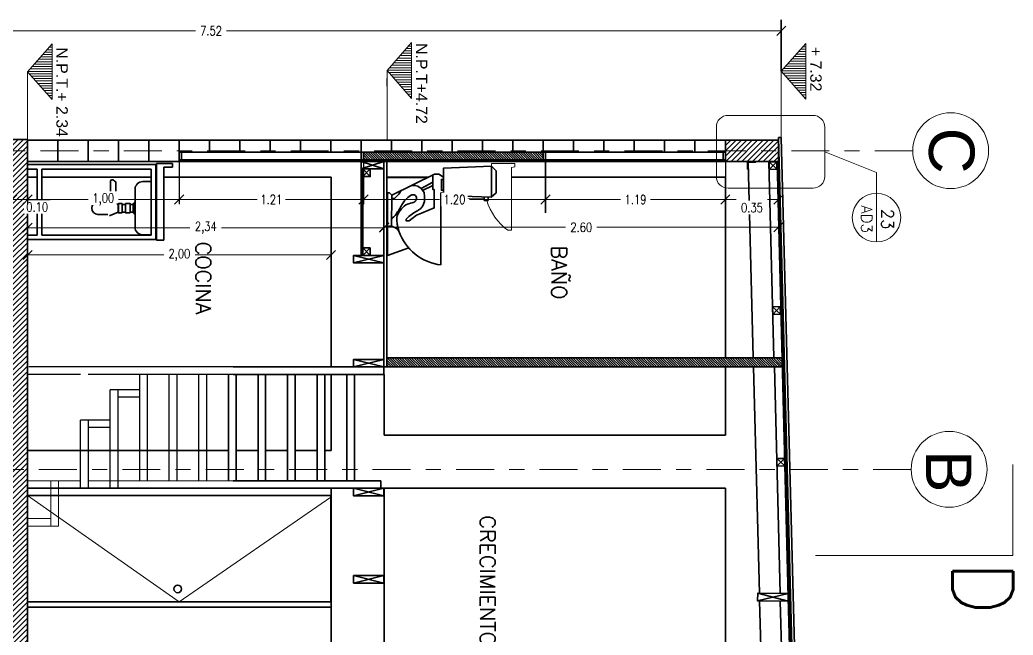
# Model space of a CAD drawing. Header units: metres. Extents: x -89 to 15, y -108 to -10.
# Drawn here: x -44.6 to -38.05, y -16.41 to -12.36 of the extents above; entities that cross this region are included whole.
import ezdxf
from ezdxf.enums import TextEntityAlignment as Align

# ---------------------------------------------------------------- set-up
doc = ezdxf.new("R2010")
doc.units = ezdxf.units.M
doc.header["$LTSCALE"] = 5
doc.header["$MEASUREMENT"] = 0
doc.linetypes.add('CENTER', pattern=[2, 1.25, -0.25, 0.25, -0.25])
doc.layers.get('0').update_dxf_attribs({"color": 30})
for name, color, linetype, lineweight in [('A-ANNO-DIMS', 3, 'Continuous', 18), ('A-ANNO-SYMB', 3, 'Continuous', 18), ('A-ANNO-TEXT', 3, 'Continuous', 18), ('A-ELEV-MBE1', 7, 'Continuous', 35), ('A-ELEV-MBE2', 4, 'Continuous', 25), ('A-SECT-MCUT', 7, 'Continuous', 35), ('A-SECT-PATT', 8, 'Continuous', 18)]:
    doc.layers.add(name, color=color, linetype=linetype, lineweight=lineweight)
doc.styles.add('E-ARIAL', font='arial.ttf')
doc.styles.add('E-ROMANS', font='romans.shx', dxfattribs={"width": 0.8})
doc.dimstyles.new('E-0050_TICK_12', dxfattribs={"dimscale": 0.001, "dimtxt": 60, "dimasz": 60, "dimexe": 30, "dimexo": 20, "dimgap": 30, "dimtad": 0, "dimzin": 0, "dimdsep": 46, "dimtxsty": 'E-ROMANS', "dimblk": 'OBLIQUE', "dimcen": 30, "dimclrd": 256, "dimclre": 256, "dimclrt": 256, "dimadec": 0, "dimazin": 0, "dimtfac": 1, "dimtmove": 1, "dimatfit": 3, "dimldrblk": 'OPEN90', "dimfxl": 1, "dimtfill": 1, "dimtolj": 1, "dimtzin": 0, "dimlwd": -1, "dimarcsym": 0})
pattern_1 = [(45, (-50.138073, -5.202707), (-0.01767767, 0.01767767), [])]

# ---------------------------------------------------------------- blocks, each defined once
blk = doc.blocks.new('_Oblique')
at = {"color": 0, "linetype": 'ByBlock', "lineweight": -2}
blk.add_line((-0.5, -0.5), (0.5, 0.5), dxfattribs=at)
blk = doc.blocks.new('*D165')
at = {"layer": 'A-ANNO-DIMS', "lineweight": -2, "transparency": 16777216}
for p, q in [((-47.0985, -12.4098), (-47.0985, -12.3998)), ((-39.5799, -12.4098), (-39.5799, -12.3998))]:
    blk.add_line(p, q, dxfattribs=at)
at = {"layer": 'A-ANNO-DIMS', "transparency": 16777216}
for p, q in [((-47.0985, -12.4298), (-43.4424, -12.4298)), ((-39.5799, -12.4298), (-43.2361, -12.4298))]:
    blk.add_line(p, q, dxfattribs=at)
at = {"layer": 'A-ANNO-DIMS', "transparency": 16777216, "xscale": 0.06, "yscale": 0.06, "zscale": 0.06, "rotation": 180}
blk.add_blockref('_Oblique', (-47.0985, -12.4298), dxfattribs=at)
at = {"layer": 'A-ANNO-DIMS', "transparency": 16777216, "xscale": 0.06, "yscale": 0.06, "zscale": 0.06}
blk.add_blockref('_Oblique', (-39.5799, -12.4298), dxfattribs=at)
at = {"layer": 'A-ANNO-DIMS', "transparency": 16777216, "insert": (-43.3392, -12.4298), "char_height": 0.06, "attachment_point": 5, "style": 'E-ROMANS', "bg_fill": 3, "box_fill_scale": 1.25, "bg_fill_color": 256, "bg_fill_true_color": 13158600, "bg_fill_transparency": 0}
blk.add_mtext('\\A1;7.52', dxfattribs=at)
blk = doc.blocks.new('_Open90')
at = {"color": 0, "linetype": 'ByBlock', "lineweight": -2}
for p, q in [((0, 0), (-1, 0)), ((-0.5, 0.5), (0, 0)), ((0, 0), (-0.5, -0.5))]:
    blk.add_line(p, q, dxfattribs=at)
blk = doc.blocks.new('*D226')
at = {"layer": 'A-ANNO-DIMS', "lineweight": -2, "transparency": 16777216}
for p, q in [((-43.5492, -13.2749), (-43.5492, -13.5714)), ((-42.3344, -13.2749), (-42.3344, -13.5714))]:
    blk.add_line(p, q, dxfattribs=at)
at = {"layer": 'A-ANNO-DIMS', "transparency": 16777216}
for p, q in [((-43.5492, -13.5414), (-43.0347, -13.5414)), ((-42.3344, -13.5414), (-42.849, -13.5414))]:
    blk.add_line(p, q, dxfattribs=at)
at = {"layer": 'A-ANNO-DIMS', "transparency": 16777216, "xscale": 0.06, "yscale": 0.06, "zscale": 0.06, "rotation": 180}
blk.add_blockref('_Oblique', (-43.5492, -13.5414), dxfattribs=at)
at = {"layer": 'A-ANNO-DIMS', "transparency": 16777216, "xscale": 0.06, "yscale": 0.06, "zscale": 0.06}
blk.add_blockref('_Oblique', (-42.3344, -13.5414), dxfattribs=at)
at = {"layer": 'A-ANNO-DIMS', "transparency": 16777216, "insert": (-42.9418, -13.5414), "char_height": 0.06, "attachment_point": 5, "style": 'E-ROMANS', "bg_fill": 3, "box_fill_scale": 1.25, "bg_fill_color": 256, "bg_fill_true_color": 13158600, "bg_fill_transparency": 0}
blk.add_mtext('\\A1;1.21', dxfattribs=at)
blk = doc.blocks.new('*D227')
at = {"layer": 'A-ANNO-DIMS', "lineweight": -2, "transparency": 16777216}
for p, q in [((-42.3344, -13.2749), (-42.3344, -13.5714)), ((-41.1344, -13.275), (-41.1344, -13.5714))]:
    blk.add_line(p, q, dxfattribs=at)
at = {"layer": 'A-ANNO-DIMS', "transparency": 16777216}
for p, q in [((-42.3344, -13.5414), (-41.8341, -13.5414)), ((-41.1344, -13.5414), (-41.6347, -13.5414))]:
    blk.add_line(p, q, dxfattribs=at)
at = {"layer": 'A-ANNO-DIMS', "transparency": 16777216, "xscale": 0.06, "yscale": 0.06, "zscale": 0.06, "rotation": 180}
blk.add_blockref('_Oblique', (-42.3344, -13.5414), dxfattribs=at)
at = {"layer": 'A-ANNO-DIMS', "transparency": 16777216, "xscale": 0.06, "yscale": 0.06, "zscale": 0.06}
blk.add_blockref('_Oblique', (-41.1344, -13.5414), dxfattribs=at)
at = {"layer": 'A-ANNO-DIMS', "transparency": 16777216, "insert": (-41.7344, -13.5414), "char_height": 0.06, "attachment_point": 5, "style": 'E-ROMANS', "bg_fill": 3, "box_fill_scale": 1.25, "bg_fill_color": 256, "bg_fill_true_color": 13158600, "bg_fill_transparency": 0}
blk.add_mtext('\\A1;1.20', dxfattribs=at)
blk = doc.blocks.new('*D228')
at = {"layer": 'A-ANNO-DIMS', "lineweight": -2, "transparency": 16777216}
for p, q in [((-41.1344, -13.275), (-41.1344, -13.5714)), ((-39.9484, -13.2764), (-39.9484, -13.5714))]:
    blk.add_line(p, q, dxfattribs=at)
at = {"layer": 'A-ANNO-DIMS', "transparency": 16777216}
for p, q in [((-41.1344, -13.5414), (-40.64, -13.5414)), ((-39.9484, -13.5414), (-40.4429, -13.5414))]:
    blk.add_line(p, q, dxfattribs=at)
at = {"layer": 'A-ANNO-DIMS', "transparency": 16777216, "xscale": 0.06, "yscale": 0.06, "zscale": 0.06, "rotation": 180}
blk.add_blockref('_Oblique', (-41.1344, -13.5414), dxfattribs=at)
at = {"layer": 'A-ANNO-DIMS', "transparency": 16777216, "xscale": 0.06, "yscale": 0.06, "zscale": 0.06}
blk.add_blockref('_Oblique', (-39.9484, -13.5414), dxfattribs=at)
at = {"layer": 'A-ANNO-DIMS', "transparency": 16777216, "insert": (-40.5414, -13.5414), "char_height": 0.06, "attachment_point": 5, "style": 'E-ROMANS', "bg_fill": 3, "box_fill_scale": 1.25, "bg_fill_color": 256, "bg_fill_true_color": 13158600, "bg_fill_transparency": 0}
blk.add_mtext('\\A1;1.19', dxfattribs=at)
blk = doc.blocks.new('*D229')
at = {"layer": 'A-ANNO-DIMS', "lineweight": -2, "transparency": 16777216}
for p, q in [((-39.9484, -13.2764), (-39.9484, -13.5714)), ((-39.5984, -13.3101), (-39.5984, -13.5714))]:
    blk.add_line(p, q, dxfattribs=at)
at = {"layer": 'A-ANNO-DIMS', "transparency": 16777216}
for p, q in [((-39.9484, -13.5414), (-39.8766, -13.5414)), ((-39.5984, -13.5414), (-39.6703, -13.5414))]:
    blk.add_line(p, q, dxfattribs=at)
at = {"layer": 'A-ANNO-DIMS', "transparency": 16777216, "xscale": 0.06, "yscale": 0.06, "zscale": 0.06, "rotation": 180}
blk.add_blockref('_Oblique', (-39.9484, -13.5414), dxfattribs=at)
at = {"layer": 'A-ANNO-DIMS', "transparency": 16777216, "xscale": 0.06, "yscale": 0.06, "zscale": 0.06}
blk.add_blockref('_Oblique', (-39.5984, -13.5414), dxfattribs=at)
at = {"layer": 'A-ANNO-DIMS', "transparency": 16777216, "insert": (-39.7734, -13.5946), "char_height": 0.06, "attachment_point": 5, "style": 'E-ROMANS', "bg_fill": 3, "box_fill_scale": 1.25, "bg_fill_color": 256, "bg_fill_true_color": 13158600, "bg_fill_transparency": 0}
blk.add_mtext('\\A1;0.35', dxfattribs=at)
blk = doc.blocks.new('*D230')
at = {"layer": 'A-ANNO-DIMS', "lineweight": -2, "transparency": 16777216}
for p, q in [((-44.6492, -13.315), (-44.6492, -13.5714)), ((-44.5492, -13.315), (-44.5492, -13.5714))]:
    blk.add_line(p, q, dxfattribs=at)
at = {"layer": 'A-ANNO-DIMS', "transparency": 16777216}
blk.add_line((-44.6492, -13.5414), (-44.5492, -13.5414), dxfattribs=at)
at = {"layer": 'A-ANNO-DIMS', "transparency": 16777216, "xscale": 0.06, "yscale": 0.06, "zscale": 0.06, "rotation": 180}
blk.add_blockref('_Oblique', (-44.6492, -13.5414), dxfattribs=at)
at = {"layer": 'A-ANNO-DIMS', "transparency": 16777216, "insert": (-44.4848, -13.5903), "char_height": 0.06, "attachment_point": 5, "style": 'E-ROMANS', "bg_fill": 3, "box_fill_scale": 1.25, "bg_fill_color": 256, "bg_fill_true_color": 13158600, "bg_fill_transparency": 0}
blk.add_mtext('\\A1;0.10', dxfattribs=at)
at = {"layer": 'A-ANNO-DIMS', "transparency": 16777216, "xscale": 0.06, "yscale": 0.06, "zscale": 0.06}
blk.add_blockref('_Oblique', (-44.5492, -13.5414), dxfattribs=at)
blk = doc.blocks.new('*D231')
at = {"layer": 'A-ANNO-DIMS', "lineweight": -2, "transparency": 16777216}
for p, q in [((-44.5492, -13.315), (-44.5492, -13.5714)), ((-43.5492, -13.3101), (-43.5492, -13.5714))]:
    blk.add_line(p, q, dxfattribs=at)
at = {"layer": 'A-ANNO-DIMS', "transparency": 16777216}
for p, q in [((-44.5492, -13.5414), (-44.1489, -13.5414)), ((-43.5492, -13.5414), (-43.9495, -13.5414))]:
    blk.add_line(p, q, dxfattribs=at)
at = {"layer": 'A-ANNO-DIMS', "transparency": 16777216, "xscale": 0.06, "yscale": 0.06, "zscale": 0.06, "rotation": 180}
blk.add_blockref('_Oblique', (-44.5492, -13.5414), dxfattribs=at)
at = {"layer": 'A-ANNO-DIMS', "transparency": 16777216, "xscale": 0.06, "yscale": 0.06, "zscale": 0.06}
blk.add_blockref('_Oblique', (-43.5492, -13.5414), dxfattribs=at)
at = {"layer": 'A-ANNO-DIMS', "transparency": 16777216, "insert": (-44.0492, -13.5414), "char_height": 0.06, "attachment_point": 5, "style": 'E-ROMANS', "bg_fill": 3, "box_fill_scale": 1.25, "bg_fill_color": 256, "bg_fill_true_color": 13158600, "bg_fill_transparency": 0}
blk.add_mtext('\\A1;1,00', dxfattribs=at)
blk = doc.blocks.new('*D233')
at = {"layer": 'A-ANNO-DIMS', "lineweight": -2, "transparency": 16777216}
for p, q in [((-44.5492, -15.075), (-44.5492, -13.6978)), ((-42.1979, -15.075), (-42.1979, -13.6978))]:
    blk.add_line(p, q, dxfattribs=at)
at = {"layer": 'A-ANNO-DIMS', "transparency": 16777216}
for p, q in [((-44.5492, -13.7278), (-43.4778, -13.7278)), ((-42.1979, -13.7278), (-43.2692, -13.7278))]:
    blk.add_line(p, q, dxfattribs=at)
at = {"layer": 'A-ANNO-DIMS', "transparency": 16777216, "xscale": 0.06, "yscale": 0.06, "zscale": 0.06, "rotation": 180}
blk.add_blockref('_Oblique', (-44.5492, -13.7278), dxfattribs=at)
at = {"layer": 'A-ANNO-DIMS', "transparency": 16777216, "xscale": 0.06, "yscale": 0.06, "zscale": 0.06}
blk.add_blockref('_Oblique', (-42.1979, -13.7278), dxfattribs=at)
at = {"layer": 'A-ANNO-DIMS', "transparency": 16777216, "insert": (-43.3735, -13.7278), "char_height": 0.06, "attachment_point": 5, "style": 'E-ROMANS', "bg_fill": 3, "box_fill_scale": 1.25, "bg_fill_color": 256, "bg_fill_true_color": 13158600, "bg_fill_transparency": 0}
blk.add_mtext('\\A1;2,34', dxfattribs=at)
blk = doc.blocks.new('*D234')
at = {"layer": 'A-ANNO-DIMS', "lineweight": -2, "transparency": 16777216}
for p, q in [((-39.5989, -13.6805), (-39.5989, -13.7543)), ((-42.1979, -13.7078), (-42.1979, -13.6943))]:
    blk.add_line(p, q, dxfattribs=at)
at = {"layer": 'A-ANNO-DIMS', "transparency": 16777216}
for p, q in [((-42.1979, -13.7243), (-41.0015, -13.7243)), ((-39.5989, -13.7243), (-40.7952, -13.7243))]:
    blk.add_line(p, q, dxfattribs=at)
at = {"layer": 'A-ANNO-DIMS', "transparency": 16777216, "xscale": 0.06, "yscale": 0.06, "zscale": 0.06, "rotation": 180}
blk.add_blockref('_Oblique', (-42.1979, -13.7243), dxfattribs=at)
at = {"layer": 'A-ANNO-DIMS', "transparency": 16777216, "xscale": 0.06, "yscale": 0.06, "zscale": 0.06}
blk.add_blockref('_Oblique', (-39.5989, -13.7243), dxfattribs=at)
at = {"layer": 'A-ANNO-DIMS', "transparency": 16777216, "insert": (-40.8984, -13.7243), "char_height": 0.06, "attachment_point": 5, "style": 'E-ROMANS', "bg_fill": 3, "box_fill_scale": 1.25, "bg_fill_color": 256, "bg_fill_true_color": 13158600, "bg_fill_transparency": 0}
blk.add_mtext('\\A1;2.60', dxfattribs=at)
blk = doc.blocks.new('*D236')
at = {"layer": 'A-ANNO-DIMS', "lineweight": -2, "transparency": 16777216}
for p, q in [((-44.5478, -14.0172), (-44.5478, -13.8771)), ((-42.5478, -14.0172), (-42.5478, -13.8771))]:
    blk.add_line(p, q, dxfattribs=at)
at = {"layer": 'A-ANNO-DIMS', "transparency": 16777216}
for p, q in [((-44.5478, -13.9071), (-43.651, -13.9071)), ((-42.5478, -13.9071), (-43.4447, -13.9071))]:
    blk.add_line(p, q, dxfattribs=at)
at = {"layer": 'A-ANNO-DIMS', "transparency": 16777216, "xscale": 0.06, "yscale": 0.06, "zscale": 0.06, "rotation": 180}
blk.add_blockref('_Oblique', (-44.5478, -13.9071), dxfattribs=at)
at = {"layer": 'A-ANNO-DIMS', "transparency": 16777216, "xscale": 0.06, "yscale": 0.06, "zscale": 0.06}
blk.add_blockref('_Oblique', (-42.5478, -13.9071), dxfattribs=at)
at = {"layer": 'A-ANNO-DIMS', "transparency": 16777216, "insert": (-43.5478, -13.9071), "char_height": 0.06, "attachment_point": 5, "style": 'E-ROMANS', "bg_fill": 3, "box_fill_scale": 1.25, "bg_fill_color": 256, "bg_fill_true_color": 13158600, "bg_fill_transparency": 0}
blk.add_mtext('\\A1;2,00', dxfattribs=at)

msp = doc.modelspace()

# ---------------------------------------------------------------- hatches: boundary and pattern name
at = {"layer": 'A-SECT-PATT'}
h = msp.add_hatch(dxfattribs=at)
h.set_pattern_fill('ANSI31', color=256, scale=0.005, angle=135, style=0)
h.set_pattern_definition([(180, (-176.21446, -217.182815), (-3e-17, -0.015875), [])])
h.paths.add_polyline_path([(-44.3871, -12.5155), (-44.5494, -12.6995), (-44.3871, -12.8835)])
h = msp.add_hatch(dxfattribs=at)
h.set_pattern_fill('ANSI31', color=256, scale=0.005, angle=135, style=0)
h.set_pattern_definition([(180, (-173.844156, -217.17448), (-4e-17, -0.015875), [])])
h.paths.add_polyline_path([(-42.0168, -12.5071), (-42.1791, -12.6911), (-42.0168, -12.8751)])
h = msp.add_hatch(dxfattribs=at)
h.set_pattern_fill('ANSI31', color=256, scale=0.005, angle=135, style=0)
h.set_pattern_definition([(180, (-171.245206, -217.179801), (-3e-17, -0.015875), [])])
h.paths.add_polyline_path([(-39.4179, -12.5124), (-39.5802, -12.6964), (-39.4179, -12.8804)])
h = msp.add_hatch(dxfattribs=at)
h.set_pattern_fill('ANSI31', color=256, scale=0.2, style=0)
h.set_pattern_definition(pattern_1)
h.paths.add_polyline_path([(-44.5492, -13.145), (-44.8985, -13.145), (-44.8985, -13.295), (-44.6492, -13.295), (-44.6492, -19.045), (-44.8985, -19.045), (-44.8985, -19.195), (-44.5492, -19.195)])
h = msp.add_hatch(dxfattribs=at)
h.set_pattern_fill('ANSI31', color=256, scale=0.2, style=0)
h.set_pattern_definition(pattern_1)
h.paths.add_polyline_path([(-39.5984, -13.1501), (-39.9484, -13.1501), (-39.9484, -13.2549), (-39.9483, -13.2799), (-39.9484, -13.2799), (-39.9484, -13.2901), (-39.5984, -13.2901)])
h = msp.add_hatch(dxfattribs=at)
h.set_pattern_fill('ANSI31', color=256, scale=0.0035, style=0)
h.set_pattern_definition([(315, (-68.340284, 10.93473), (0.007857724, 0.007857724), [])])
h.paths.add_polyline_path([(-41.1496, -13.2799), (-41.1494, -13.2299), (-42.3344, -13.2299), (-42.3344, -13.2799)])
h = msp.add_hatch(dxfattribs=at)
h.set_pattern_fill('ANSI31', color=256, scale=0.09, style=0)
h.set_pattern_definition([(315, (-0.001412, 67.955906), (0.0079549513, 0.0079549513), [])])
h.paths.add_polyline_path([(-42.1792, -14.585), (-42.1792, -14.645), (-39.5733, -14.645), (-39.5749, -14.585)])

# ---------------------------------------------------------------- linework, layer by layer
at = {"layer": 'A-ANNO-SYMB'}
for p, q in [((-39.2938, -13.2273), (-38.9526, -13.3642)), ((-41.491, -13.305), (-41.4911, -13.3211)), ((-41.3373, -13.3045), (-41.491, -13.305)), ((-41.3592, -13.3302), (-41.3363, -13.3267)), ((-41.3592, -13.7441), (-41.3592, -13.3302)), ((-41.3363, -13.3267), (-41.3373, -13.3045)), ((-38.9526, -13.3642), (-38.9526, -13.5011)), ((-41.8236, -13.5191), (-41.7815, -13.5169)), ((-41.7815, -13.5169), (-41.6143, -13.5363)), ((-41.6143, -13.5363), (-41.5386, -13.5363)), ((-38.9526, -13.8211), (-38.9526, -13.5011)), ((-41.3821, -13.7441), (-41.3592, -13.7441))]:
    msp.add_line(p, q, dxfattribs=at)
at = {"layer": 'A-ANNO-SYMB', "ltscale": 0.2}
for q in [(-38.054, -15.2887), (-39.354, -15.8887)]:
    msp.add_line((-38.054, -15.8887), q, dxfattribs=at)
at = {"layer": 'A-ANNO-SYMB', "ltscale": 0.003}
for p, q in [((-44.1992, -15.395), (-44.5492, -15.395)), ((-44.3942, -15.695), (-44.3942, -15.395)), ((-44.3442, -15.395), (-44.3442, -15.695)), ((-43.1942, -15.395), (-44.1492, -15.395)), ((-44.0042, -15.395), (-44.1492, -15.395)), ((-44.3942, -15.645), (-44.5492, -15.645)), ((-44.3442, -15.695), (-44.5492, -15.695))]:
    msp.add_line(p, q, dxfattribs=at)
at = {"layer": 'A-ANNO-SYMB'}
for points in [[(-44.5493, -12.6993), (-44.387, -12.5153), (-44.387, -12.8833)], [(-42.179, -12.6909), (-42.0167, -12.5069), (-42.0167, -12.8749)], [(-39.58, -12.6963), (-39.4177, -12.5123), (-39.4177, -12.8803)]]:
    msp.add_lwpolyline(points, close=True, dxfattribs=at)
for points in [[(-44.5492, -13.1501), (-44.5492, -13.1501), (-44.5493, -12.6993), (-44.5493, -12.6993)], [(-42.1791, -13.1501), (-42.1791, -13.1501), (-42.179, -12.6909), (-42.1794, -12.7944)], [(-39.58, -12.6963), (-39.58, -12.6963), (-39.5799, -12.8548), (-39.5801, -13.1759)]]:
    msp.add_lwpolyline(points, dxfattribs=at)
at = {"layer": 'A-ANNO-SYMB', "ltscale": 0.003}
msp.add_lwpolyline([(-39.2938, -13.0646), (-39.2938, -13.39, -0.414214), (-39.371, -13.4672), (-39.931, -13.4672, -0.414214), (-40.0082, -13.39), (-40.0082, -13.0646, -0.414214), (-39.931, -12.9874), (-39.371, -12.9874, -0.414214)], format="xyb", close=True, dxfattribs=at)
at = {"layer": 'A-ANNO-SYMB', "linetype": 'CENTER', "ltscale": 0.04}
for points in [[(-38.7137, -13.22), (-49.2689, -13.22)], [(-38.7237, -15.32), (-49.2689, -15.32)]]:
    msp.add_lwpolyline(points, dxfattribs=at)
at = {"layer": 'A-ANNO-SYMB', "ltscale": 0.003}
msp.add_lwpolyline([(-42.5492, -15.5029), (-43.5492, -16.1929), (-44.5492, -15.4929)], dxfattribs=at)
at = {"layer": 'A-ANNO-SYMB'}
for centre, radius in [((-38.4637, -13.22), 0.25), ((-38.9526, -13.6611), 0.16), ((-38.4737, -15.32), 0.25)]:
    msp.add_circle(centre, radius, dxfattribs=at)
msp.add_arc((-41.1631, -13.4411), 0.3738, 196.50513, 234.14403, dxfattribs=at)
at = {"layer": 'A-ELEV-MBE1'}
for p, q in [((-43.5492, -13.1501), (-43.5492, -13.2001)), ((-43.5492, -13.2901), (-43.5492, -13.1501)), ((-43.5492, -13.1501), (-40.5492, -13.1501)), ((-43.5492, -13.2901), (-43.5492, -13.1501)), ((-43.3492, -13.2299), (-43.3492, -13.1501)), ((-43.3492, -13.1501), (-43.3492, -13.2299)), ((-43.1492, -13.1501), (-43.1492, -13.2299)), ((-42.9492, -13.2299), (-42.9492, -13.1501)), ((-42.7492, -13.1952), (-42.7492, -13.1501)), ((-42.7492, -13.1501), (-42.7492, -13.2299)), ((-42.5492, -13.1501), (-42.5492, -13.1952)), ((-42.5492, -13.2299), (-42.5492, -13.1501)), ((-42.3492, -13.1501), (-42.3492, -13.2299)), ((-42.1492, -13.2299), (-42.1492, -13.1501)), ((-41.9492, -13.2299), (-41.9492, -13.1501)), ((-41.9492, -13.1501), (-41.9492, -13.2299)), ((-41.7492, -13.2299), (-41.7492, -13.1501)), ((-41.5492, -13.2299), (-41.5492, -13.1501)), ((-41.3492, -13.1501), (-41.3492, -13.2299)), ((-41.1494, -13.1501), (-41.1494, -13.2299)), ((-40.9492, -13.1501), (-40.9492, -13.2299)), ((-40.9492, -13.2299), (-40.9492, -13.1501)), ((-40.7492, -13.1501), (-40.7492, -13.2299)), ((-40.7492, -13.2299), (-40.7492, -13.1501)), ((-40.5492, -13.2299), (-40.5492, -13.1499)), ((-40.5492, -13.1499), (-40.3492, -13.1499)), ((-40.5492, -13.1501), (-40.5492, -13.1901)), ((-40.5492, -13.1952), (-40.5492, -13.1501)), ((-40.3492, -13.1499), (-40.3492, -13.2299)), ((-40.3492, -13.1952), (-40.3492, -13.1499)), ((-40.3492, -13.1499), (-40.1492, -13.1499)), ((-40.1492, -13.1499), (-39.9484, -13.1499)), ((-40.1492, -13.1499), (-40.1492, -13.2299)), ((-39.5801, -13.133), (-39.5981, -13.1334)), ((-39.5981, -13.1334), (-39.4409, -19.1839)), ((-39.5801, -13.133), (-39.4229, -19.1835)), ((-43.5492, -13.2299), (-41.1494, -13.2299)), ((-43.5492, -13.2299), (-43.5492, -13.2799)), ((-43.5492, -13.2799), (-39.9486, -13.2799)), ((-43.1492, -13.2901), (-43.5492, -13.2901)), ((-43.5344, -13.2299), (-43.5344, -13.2799)), ((-43.3492, -13.2799), (-43.3492, -13.2901)), ((-43.1492, -13.2799), (-43.1492, -13.2901)), ((-42.9492, -13.2901), (-43.1492, -13.2901)), ((-42.9492, -13.2799), (-42.9492, -13.2901)), ((-42.7492, -13.2901), (-42.9492, -13.2901)), ((-42.7492, -13.2799), (-42.7492, -13.2901)), ((-42.5492, -13.2901), (-42.7492, -13.2901)), ((-42.5492, -13.2799), (-42.5492, -13.2901)), ((-41.1492, -13.2901), (-42.5492, -13.2901)), ((-42.3494, -13.2299), (-42.3494, -13.2799)), ((-42.3494, -13.2799), (-42.3494, -13.2901)), ((-42.3344, -13.2299), (-42.3344, -13.2799)), ((-42.1992, -14.695), (-42.1992, -13.2901)), ((-42.1792, -13.2901), (-42.1992, -13.2901)), ((-42.1792, -14.645), (-42.1792, -13.2901)), ((-42.1493, -13.2799), (-42.1493, -13.2901)), ((-41.9492, -13.2799), (-41.9492, -13.2901)), ((-41.7492, -13.2799), (-41.7492, -13.2901)), ((-41.5492, -13.2799), (-41.5492, -13.2901)), ((-41.3492, -13.2799), (-41.3492, -13.2901)), ((-41.1494, -13.2299), (-39.9486, -13.2299)), ((-41.1494, -13.2299), (-41.1494, -13.2799)), ((-41.1494, -13.2799), (-41.1494, -13.2901)), ((-40.9492, -13.2901), (-41.1492, -13.2901)), ((-41.1344, -13.23), (-41.1344, -13.2799)), ((-41.1344, -13.2799), (-41.1344, -13.6293)), ((-40.9492, -13.2901), (-40.9492, -13.2799)), ((-40.9492, -13.2799), (-40.9492, -13.2901)), ((-40.7492, -13.2901), (-40.9492, -13.2901)), ((-40.7492, -13.2901), (-40.7492, -13.2799)), ((-40.1492, -13.2901), (-40.7492, -13.2901)), ((-40.3492, -13.2799), (-40.3492, -13.2901)), ((-40.1492, -13.2901), (-39.9483, -13.2902)), ((-39.9636, -13.23), (-39.9633, -13.28)), ((-39.9486, -13.2299), (-39.9483, -13.2799)), ((-39.5984, -13.2912), (-39.5984, -13.2901)), ((-43.7035, -13.3107), (-44.5492, -13.3107)), ((-44.4848, -13.3407), (-44.5492, -13.3407)), ((-44.4848, -13.7762), (-44.4848, -13.3407)), ((-44.4548, -13.7762), (-44.4548, -13.3407)), ((-43.7335, -13.3407), (-44.4548, -13.3407)), ((-43.7335, -13.7762), (-43.7335, -13.3407)), ((-43.7035, -13.8062), (-43.7035, -13.3107)), ((-43.6992, -13.809), (-43.6992, -13.3043)), ((-43.5931, -13.3043), (-43.6992, -13.3043)), ((-43.6492, -13.3293), (-43.5931, -13.3293)), ((-43.5931, -13.3293), (-43.6492, -13.3293)), ((-43.6492, -13.809), (-43.6492, -13.3293)), ((-43.5931, -13.3043), (-43.5931, -13.3293)), ((-42.3494, -13.3401), (-42.3494, -13.91)), ((-42.3394, -13.3401), (-42.3394, -13.91)), ((-41.4904, -13.3211), (-41.4904, -13.5251)), ((-39.7993, -13.341), (-39.8023, -13.341)), ((-39.7984, -13.2958), (-39.7651, -14.5816)), ((-39.749, -13.2958), (-39.7984, -13.2958)), ((-39.7523, -13.291), (-39.7523, -13.294)), ((-39.5984, -13.2912), (-39.749, -13.2921)), ((-39.749, -13.2921), (-39.749, -13.2958)), ((-39.6621, -13.2945), (-39.6287, -14.5828)), ((-44.5492, -13.395), (-44.4848, -13.395)), ((-44.4548, -13.395), (-43.7335, -13.395)), ((-44.0015, -13.5523), (-44.0015, -13.4164)), ((-43.7035, -13.395), (-43.6992, -13.395)), ((-43.6492, -13.395), (-42.5478, -13.395)), ((-42.5478, -14.645), (-42.5478, -13.395)), ((-42.1792, -13.395), (-41.9086, -13.395)), ((-41.9129, -13.3972), (-42.1792, -13.3972)), ((-41.8071, -13.395), (-41.8068, -13.395)), ((-41.3592, -13.395), (-39.9484, -13.395)), ((-39.9484, -14.585), (-39.9484, -13.395)), ((-43.9667, -13.5675), (-43.9667, -13.4242)), ((-41.539, -13.5473), (-41.5382, -13.5247)), ((-41.5114, -13.5473), (-41.539, -13.5473)), ((-41.5114, -13.5257), (-41.5114, -13.5473)), ((-44.0197, -13.5581), (-44.0849, -13.5581)), ((-43.9515, -13.6241), (-43.9515, -13.5741)), ((-43.9515, -13.5741), (-43.9496, -13.5741)), ((-43.9254, -13.5741), (-43.9023, -13.5741)), ((-43.8719, -13.5741), (-43.8523, -13.5741)), ((-44.0197, -13.64), (-44.0849, -13.64)), ((-43.9515, -13.6241), (-43.9496, -13.6241)), ((-43.9254, -13.6241), (-43.9023, -13.6241)), ((-43.8719, -13.6241), (-43.8523, -13.6241)), ((-44.4848, -13.7762), (-44.5492, -13.7762)), ((-43.7035, -13.8062), (-44.5492, -13.8062)), ((-43.7335, -13.7762), (-44.4548, -13.7762)), ((-43.6492, -13.809), (-43.6992, -13.809)), ((-42.1792, -14.585), (-39.5749, -14.585)), ((-42.2192, -14.645), (-43.1942, -14.645)), ((-42.1992, -14.695), (-42.1992, -14.645)), ((-42.1992, -14.645), (-42.1792, -14.645)), ((-42.1792, -14.645), (-39.5733, -14.645)), ((-39.9484, -15.095), (-39.9484, -14.645)), ((-39.7634, -14.6463), (-39.7247, -16.1371)), ((-39.6257, -14.6427), (-39.5869, -16.1383)), ((-43.2242, -15.395), (-43.2242, -14.695)), ((-42.1992, -14.695), (-43.1942, -14.695)), ((-43.1742, -14.695), (-43.1742, -15.395)), ((-43.0292, -15.395), (-43.0292, -14.695)), ((-42.9792, -14.695), (-42.9792, -15.395)), ((-42.8342, -15.395), (-42.8342, -14.695)), ((-42.7842, -14.695), (-42.7842, -15.395)), ((-42.6392, -15.395), (-42.6392, -14.695)), ((-42.5892, -14.695), (-42.5892, -15.395)), ((-42.5478, -15.195), (-42.5478, -14.695)), ((-42.4442, -15.395), (-42.4442, -14.695)), ((-42.3942, -14.695), (-42.3942, -15.395)), ((-42.1979, -15.095), (-42.1979, -14.695)), ((-42.2192, -15.445), (-44.5485, -15.445)), ((-42.2192, -15.395), (-43.1942, -15.395)), ((-42.5479, -18.845), (-42.5478, -15.445)), ((-42.2192, -15.445), (-42.2192, -15.395)), ((-42.1979, -15.4447), (-42.1979, -16.0447)), ((-42.1979, -18.845), (-42.1979, -15.445)), ((-39.9484, -18.845), (-39.9484, -15.445)), ((-42.5492, -15.4929), (-44.5492, -15.4929)), ((-44.4492, -15.4929), (-42.5478, -15.4929)), ((-42.5492, -16.1929), (-42.5492, -15.4929)), ((-44.5492, -16.1929), (-42.5492, -16.1929)), ((-44.5492, -16.2279), (-42.5478, -16.2279)), ((-44.4492, -16.1929), (-42.5478, -16.1929)), ((-39.7234, -16.1871), (-39.6474, -19.0454)), ((-39.5867, -16.1883), (-39.5108, -19.1189))]:
    msp.add_line(p, q, dxfattribs=at)
for points in [[(-40.5492, -13.2901), (-40.5492, -13.2799)], [(-40.1492, -13.2799), (-40.1492, -13.2901), (-40.1492, -13.2901), (-40.1492, -13.2901)], [(-41.8236, -13.9729), (-41.8236, -13.4985), (-41.8075, -13.4985), (-41.8075, -13.5153), (-41.4918, -13.5264), (-41.4601, -13.498), (-41.4601, -13.3522), (-41.4904, -13.3211), (-41.8068, -13.3356), (-41.8068, -13.4985)], [(-39.7523, -13.291), (-39.8023, -13.291), (-39.8023, -13.341), (-39.8023, -13.341)], [(-39.7523, -13.294), (-39.7993, -13.294), (-39.7993, -13.341)], [(-41.8068, -13.3952), (-41.8365, -13.3738), (-41.8657, -13.3738), (-42.1479, -13.5133)], [(-41.8766, -13.3792), (-41.8766, -13.4762), (-41.8681, -13.4762), (-41.8681, -13.597), (-41.9513, -13.6317), (-41.9839, -13.6456), (-42.0138, -13.6671), (-42.0339, -13.6817), (-42.0533, -13.6817), (-42.0533, -13.6713), (-42.0353, -13.6539), (-42.0034, -13.6289), (-41.9763, -13.6137), (-41.9562, -13.6005), (-41.943, -13.5824), (-41.9319, -13.5553), (-41.9319, -13.522), (-41.9347, -13.4963), (-41.9541, -13.4699), (-41.977, -13.454), (-41.9957, -13.4491), (-42.0179, -13.4491)], [(-41.8068, -13.4088), (-41.8209, -13.4088), (-41.8209, -13.481), (-41.8068, -13.481)], [(-43.6992, -13.4237), (-43.7035, -13.4237)], [(-42.085, -13.4822), (-42.1019, -13.5053), (-42.1185, -13.5234), (-42.1292, -13.535), (-42.1482, -13.535)], [(-41.8766, -13.4277), (-41.9541, -13.4699)], [(-41.8766, -13.4498), (-41.9444, -13.4831)], [(-43.9515, -13.5741), (-44.003, -13.5517), (-44.0077, -13.5517), (-44.0077, -13.5517)], [(-42.1506, -13.7186), (-42.1479, -13.5133), (-42.163, -13.498), (-42.1751, -13.4972), (-42.1751, -13.9111), (-42.0356, -13.8609)], [(-43.8454, -13.5671), (-43.8523, -13.57), (-43.8523, -13.5991)], [(-43.8454, -13.6311), (-43.8523, -13.6281), (-43.8523, -13.5991)], [(-43.9515, -13.6241), (-44.003, -13.6465), (-44.0077, -13.6465), (-44.0077, -13.6465)], [(-43.7035, -13.7741), (-43.6992, -13.7741)], [(-42.1979, -15.095), (-39.9484, -15.095)], [(-44.5492, -15.195), (-43.2242, -15.195)], [(-43.1742, -15.195), (-43.0292, -15.195)], [(-42.9792, -15.195), (-42.8342, -15.195)], [(-42.7842, -15.195), (-42.6392, -15.195)], [(-42.5892, -15.195), (-42.5479, -15.195)], [(-42.5479, -15.445), (-44.5492, -15.445)], [(-39.9484, -15.445), (-42.1979, -15.445)]]:
    msp.add_lwpolyline(points, dxfattribs=at)
msp.add_lwpolyline([(-43.7335, -13.4237), (-43.7897, -13.4237, 0.414214), (-43.8397, -13.4737), (-43.8397, -13.7241, 0.414214), (-43.7897, -13.7741), (-43.7335, -13.7741)], format="xyb", dxfattribs=at)
for points in [[(-43.9254, -13.6296), (-43.9254, -13.5685), (-43.9496, -13.5685), (-43.9496, -13.6296)], [(-43.8719, -13.6296), (-43.8719, -13.5685), (-43.9023, -13.5685), (-43.9023, -13.6296)], [(-43.8397, -13.6365), (-43.8397, -13.5617), (-43.8454, -13.5617), (-43.8454, -13.6365)]]:
    msp.add_lwpolyline(points, close=True, dxfattribs=at)
msp.add_circle((-43.5585, -16.1079), 0.025, dxfattribs=at)
for centre, radius, start, end in [((-44.0849, -13.5991), 0.0409, 90, 270), ((-42.1614, -13.7903), 0.0725, 33.48992, 100.9468), ((-41.7812, -13.6361), 0.3395, 199.66707, 262.82982)]:
    msp.add_arc(centre, radius, start, end, dxfattribs=at)
msp.add_open_spline([(-43.9667, -13.4242), (-43.9736, -13.424), (-43.9843, -13.4064), (-43.9963, -13.4122), (-44.0015, -13.4164)], degree=3, knots=[0.01199805, 0.01199805, 0.01199805, 0.01199805, 0.03527208, 0.0529338, 0.0529338, 0.0529338, 0.0529338], dxfattribs=at)
msp.add_spline([(-42.15, -13.6713), (-42.1192, -13.6373), (-42.0818, -13.5769), (-42.0408, -13.5276), (-42.0054, -13.5109), (-41.9888, -13.5192), (-41.9902, -13.5498), (-42.0138, -13.563), (-42.054, -13.5776), (-42.0929, -13.6144), (-42.1116, -13.6491), (-42.113, -13.697), (-42.1074, -13.7227), (-42.1009, -13.7503)], degree=3, dxfattribs=at)
at = {"layer": 'A-ELEV-MBE2', "ltscale": 0.003}
for p, q in [((-43.1942, -14.645), (-44.5392, -14.645)), ((-44.1992, -14.695), (-44.5492, -14.695)), ((-44.0042, -14.695), (-44.1492, -14.695)), ((-43.8092, -14.695), (-44.0042, -14.695)), ((-43.1942, -14.695), (-43.9542, -14.695)), ((-43.8092, -15.395), (-43.8092, -14.695)), ((-43.7592, -14.695), (-43.7592, -15.395)), ((-43.6142, -15.395), (-43.6142, -14.695)), ((-43.5642, -14.695), (-43.5642, -15.395)), ((-43.4192, -15.395), (-43.4192, -14.695)), ((-43.3692, -14.695), (-43.3692, -15.395)), ((-44.0042, -15.445), (-44.0042, -14.795)), ((-43.8092, -14.795), (-44.0042, -14.795)), ((-43.9542, -14.795), (-43.9542, -15.445)), ((-43.8092, -14.845), (-43.9542, -14.845)), ((-44.1992, -15.445), (-44.1992, -14.995)), ((-44.0042, -14.995), (-44.1992, -14.995)), ((-44.1492, -14.995), (-44.1492, -15.445)), ((-44.0042, -15.045), (-44.1492, -15.045))]:
    msp.add_line(p, q, dxfattribs=at)
at = {"layer": 'A-SECT-MCUT'}
for p, q in [((-44.8985, -13.145), (-44.5492, -13.145)), ((-44.5492, -13.145), (-44.5492, -19.195)), ((-42.1992, -13.3401), (-42.3494, -13.2901)), ((-42.1992, -13.2901), (-42.3494, -13.3401)), ((-42.2894, -13.3901), (-42.3394, -13.3401)), ((-42.2894, -13.3401), (-42.3394, -13.3901)), ((-39.6085, -13.3426), (-39.6606, -13.2939)), ((-39.6098, -13.2926), (-39.6593, -13.3439)), ((-39.6084, -13.2911), (-39.534, -16.1613)), ((-39.5984, -13.2912), (-39.524, -16.1614)), ((-42.2894, -13.91), (-42.3394, -13.86)), ((-42.2894, -13.86), (-42.3394, -13.91)), ((-42.1992, -13.96), (-42.3992, -13.91)), ((-42.1992, -13.91), (-42.3992, -13.96)), ((-39.5852, -14.2978), (-39.6373, -14.2492)), ((-39.5865, -14.2478), (-39.636, -14.2991)), ((-42.1992, -14.645), (-42.3992, -14.595)), ((-42.1992, -14.595), (-42.3992, -14.645)), ((-39.5578, -15.2975), (-39.61, -15.2488)), ((-39.5591, -15.2475), (-39.6087, -15.2988)), ((-42.1992, -15.445), (-42.3992, -15.495)), ((-42.1992, -15.495), (-42.3992, -15.445)), ((-42.1992, -16.0197), (-42.3992, -16.0697)), ((-42.1992, -16.0697), (-42.3992, -16.0197)), ((-39.5355, -16.1387), (-39.7359, -16.187)), ((-39.5359, -16.1887), (-39.7355, -16.137)), ((-39.5357, -16.1613), (-39.5357, -16.1613)), ((-39.534, -16.1613), (-39.524, -16.1614)), ((-39.534, -16.1637), (-39.4574, -19.1191)), ((-39.534, -16.1637), (-39.524, -16.1638)), ((-39.524, -16.1638), (-39.4474, -19.1196))]:
    msp.add_line(p, q, dxfattribs=at)
for points in [[(-44.3492, -13.1501), (-44.3492, -13.2901), (-44.5492, -13.2901), (-44.5492, -13.1501)], [(-44.1492, -13.1501), (-44.1492, -13.2901), (-44.3492, -13.2901), (-44.3492, -13.1501)], [(-43.9492, -13.1501), (-43.9492, -13.2901), (-44.1492, -13.2901), (-44.1492, -13.1501)], [(-43.7492, -13.1501), (-43.7492, -13.2901), (-43.9492, -13.2901), (-43.9492, -13.1501)], [(-43.5492, -13.1501), (-43.5492, -13.2901), (-43.7492, -13.2901), (-43.7492, -13.1501)], [(-39.5984, -13.1501), (-39.5984, -13.2901), (-39.9484, -13.2901), (-39.9484, -13.1501)], [(-42.1992, -13.3401), (-42.1992, -13.2901), (-42.3494, -13.2901), (-42.3494, -13.3401)], [(-39.6098, -13.2926), (-39.6085, -13.3426), (-39.6593, -13.3439), (-39.6606, -13.2939)], [(-42.1992, -13.96), (-42.1992, -13.91), (-42.3992, -13.91), (-42.3992, -13.96)], [(-39.5865, -14.2478), (-39.5852, -14.2978), (-39.636, -14.2991), (-39.6373, -14.2492)], [(-42.1992, -14.645), (-42.1992, -14.595), (-42.3992, -14.595), (-42.3992, -14.645)], [(-39.5591, -15.2475), (-39.5578, -15.2975), (-39.6087, -15.2988), (-39.61, -15.2488)], [(-42.1992, -15.495), (-42.1992, -15.445), (-42.3992, -15.445), (-42.3992, -15.495)], [(-42.1992, -16.0697), (-42.1992, -16.0197), (-42.3992, -16.0197), (-42.3992, -16.0697)], [(-39.5355, -16.1387), (-39.5359, -16.1887), (-39.7359, -16.187), (-39.7355, -16.137)]]:
    msp.add_lwpolyline(points, close=True, dxfattribs=at)
for points in [[(-42.2894, -13.3401), (-42.3394, -13.3401), (-42.3394, -13.3901), (-42.2894, -13.3901), (-42.2894, -13.3401)], [(-42.2894, -13.86), (-42.3394, -13.86), (-42.3394, -13.91), (-42.2894, -13.91), (-42.2894, -13.86)]]:
    msp.add_lwpolyline(points, dxfattribs=at)

# ---------------------------------------------------------------- texts
at = {"layer": 'A-ANNO-TEXT'}
for s, height, style, p in [('N.P.T.+ 2.34', 0.075, 'E-ARIAL', (-44.3585, -12.5383)), ('N.P.T+4.72', 0.075, 'E-ARIAL', (-41.9882, -12.5101)), ('+ 7.32', 0.075, 'E-ARIAL', (-39.3892, -12.5353)), ('C', 0.3, 'E-ARIAL', (-38.6067, -13.0681)), ('COCINA', 0.1, 'E-ROMANS', (-43.4403, -13.8195)), ('BAÑO', 0.1, 'E-ROMANS', (-41.0948, -13.845)), ('B', 0.3, 'E-ARIAL', (-38.6266, -15.1927)), ('CRECIMIENTO 1ª ETAPA (DORMITORIO1)', 0.1, 'E-ROMANS', (-41.5654, -15.623)), ('D', 0.4, 'E-ROMANS', (-38.4519, -15.9229))]:
    msp.add_text(s, height=height, rotation=270, dxfattribs=dict(at, style=style)).set_placement(p)
at = {"layer": 'A-ANNO-TEXT', "style": 'E-ROMANS'}
for s, height, p in [('AD3', 0.072, (-39.0168, -13.6707)), ('23', 0.08, (-38.8795, -13.6707))]:
    msp.add_text(s, height=height, rotation=270, dxfattribs=at).set_placement(p, align=Align.MIDDLE_CENTER)

# ---------------------------------------------------------------- next in the draw order: dimensions: what is measured, and where the dimension line sits
at = {"layer": 'A-ANNO-DIMS'}
for base, p1, p2, picture, middle in [((-47.0985, -12.4298), (-39.5799, -12.4298), (-47.0985, -12.4298), '*D165', (-43.3392, -12.4298)), ((-42.3344, -13.5414), (-43.5492, -13.2549), (-42.3344, -13.2549), '*D226', (-42.9418, -13.5414))]:
    dim = msp.add_linear_dim(base=base, p1=p1, p2=p2, dimstyle='E-0050_TICK_12', dxfattribs=at)
    dim.commit()
    dim.dimension.update_dxf_attribs({"geometry": picture, "text_midpoint": middle})
dim = msp.add_linear_dim(base=(-44.5492, -13.5414), p1=(-44.6492, -13.295), p2=(-44.5492, -13.295), dimstyle='E-0050_TICK_12', dxfattribs=at)
dim.commit()
dim.dimension.update_dxf_attribs({"geometry": '*D230', "text_midpoint": (-44.4848, -13.5903), "dimtype": 160})
dim = msp.add_linear_dim(base=(-44.5492, -13.7278), p1=(-42.1979, -15.095), p2=(-44.5492, -15.095), text='2,34', dimstyle='E-0050_TICK_12', dxfattribs=at)
dim.commit()
dim.dimension.update_dxf_attribs({"geometry": '*D233', "text_midpoint": (-43.3735, -13.7278)})

# ---------------------------------------------------------------- next in the draw order: linework, layer by layer
at = {"layer": 'A-ELEV-MBE1'}
msp.add_line((-39.58, -12.6963), (-39.58, -12.3576), dxfattribs=at)

# ---------------------------------------------------------------- next in the draw order: dimensions: what is measured, and where the dimension line sits
at = {"layer": 'A-ANNO-DIMS'}
for base, p1, p2, text, picture, middle in [((-43.5492, -13.5414), (-44.5492, -13.295), (-43.5492, -13.2901), '1,00', '*D231', (-44.0492, -13.5414)), ((-42.5478, -13.9071), (-44.5478, -14.0372), (-42.5478, -14.0372), '2,00', '*D236', (-43.5478, -13.9071))]:
    dim = msp.add_linear_dim(base=base, p1=p1, p2=p2, text=text, dimstyle='E-0050_TICK_12', dxfattribs=at)
    dim.commit()
    dim.dimension.update_dxf_attribs({"geometry": picture, "text_midpoint": middle})
dim = msp.add_linear_dim(base=(-41.1344, -13.5414), p1=(-42.3344, -13.2549), p2=(-41.1344, -13.255), dimstyle='E-0050_TICK_12', dxfattribs=at)
dim.commit()
dim.dimension.update_dxf_attribs({"geometry": '*D227', "text_midpoint": (-41.7344, -13.5414)})

# ---------------------------------------------------------------- next in the draw order: dimensions: what is measured, and where the dimension line sits
dim = msp.add_linear_dim(base=(-39.9484, -13.5414), p1=(-41.1344, -13.255), p2=(-39.9484, -13.2564), dimstyle='E-0050_TICK_12', dxfattribs=at)
dim.commit()
dim.dimension.update_dxf_attribs({"geometry": '*D228', "text_midpoint": (-40.5414, -13.5414)})

# ---------------------------------------------------------------- next in the draw order: dimensions: what is measured, and where the dimension line sits
dim = msp.add_linear_dim(base=(-39.5984, -13.5414), p1=(-39.9484, -13.2564), p2=(-39.5984, -13.2901), dimstyle='E-0050_TICK_12', dxfattribs=at)
dim.commit()
dim.dimension.update_dxf_attribs({"geometry": '*D229', "text_midpoint": (-39.7734, -13.5946), "dimtype": 160})

# ---------------------------------------------------------------- next in the draw order: dimensions: what is measured, and where the dimension line sits
dim = msp.add_linear_dim(base=(-39.5989, -13.7243), p1=(-42.1979, -13.7278), p2=(-39.5989, -13.6605), dimstyle='E-0050_TICK_12', dxfattribs=at)
dim.commit()
dim.dimension.update_dxf_attribs({"geometry": '*D234', "text_midpoint": (-40.8984, -13.7243)})

doc.saveas('drawing.dxf')
